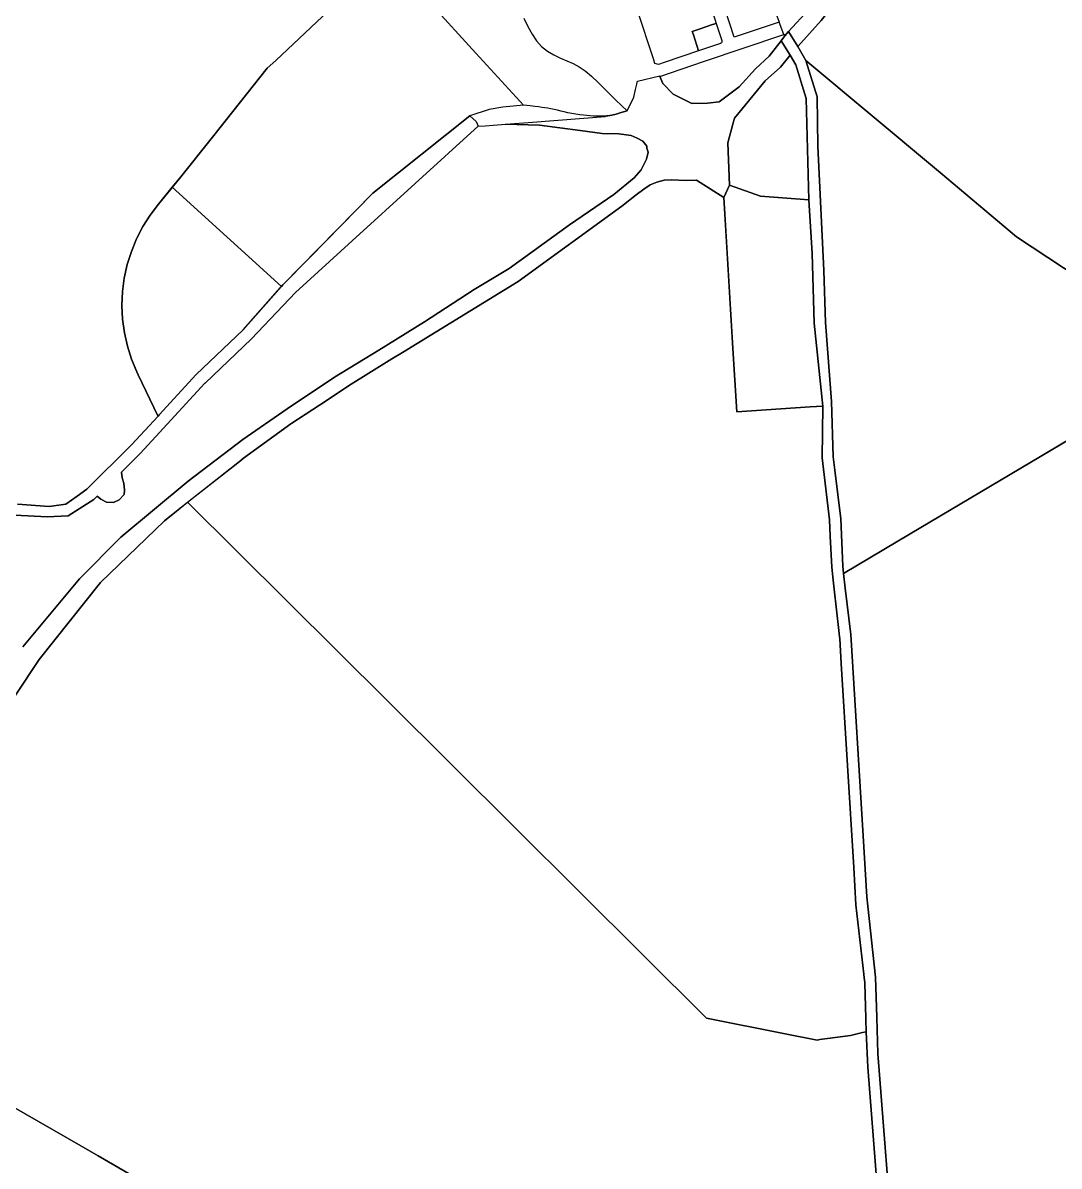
# Model space of a CAD drawing. Header units: metres. Extents: x 3 to 1005126, y 39 to 4383651.
# Drawn here: x 478581 to 479338, y 4370949 to 4371785 of the extents above; entities that cross this region are included whole.
import ezdxf

# ---------------------------------------------------------------- set-up
doc = ezdxf.new("R2010")
doc.units = ezdxf.units.M
doc.header["$MEASUREMENT"] = 0
doc.layers.add('TM_Llucmajor', color=7, linetype='Continuous')

msp = doc.modelspace()

# ---------------------------------------------------------------- linework, layer by layer
at = {"layer": 'TM_Llucmajor', "linetype": 'Continuous', "flags": 128}
for points in [[(479364.41, 4371591.14), (479307.16, 4371628.89), (479251.72, 4371675.61), (479153.2, 4371757.95), (479147.21, 4371767.98), (479164.26, 4371787.07), (479179.78, 4371806.78), (479197.45, 4371828.13), (479211.27, 4371845.04), (479222.62, 4371861.81), (479228.67, 4371873.66), (479247.09, 4371897.14), (479269.59, 4371928.25), (479286.53, 4371953.49), (479310.13, 4372000.26), (479326.88, 4372035.5), (479338.26, 4372068.99), (479344.7, 4372085.29)], [(478846.53, 4371834.41), (478765.63, 4371757.75), (478759.15, 4371752.29), (478719.31, 4371701.77), (478695.02, 4371671.65), (478679.78, 4371652.75), (478673.68, 4371644.78), (478668.3, 4371636.3), (478663.93, 4371627.93), (478663.67, 4371627.39), (478659.84, 4371618.1), (478656.84, 4371608.53), (478654.68, 4371598.72), (478653.39, 4371588.76), (478652.96, 4371578.73), (478653.41, 4371568.7), (478654.74, 4371558.75), (478656.93, 4371548.94), (478659.96, 4371539.37), (478663.82, 4371530.1), (478664.9, 4371527.86), (478679.3, 4371497.95), (478679.37, 4371497.78), (478659.86, 4371476.63), (478627.27, 4371444.26), (478620.23, 4371439.09), (478611.81, 4371433.36), (478599.64, 4371431.51), (478576.52, 4371433.29)], [(478946.79, 4371788.94), (478949.9, 4371782.79), (478952.93, 4371777.19), (478956.1, 4371772.25), (478959.75, 4371768.05), (478964.09, 4371764.64), (478968.88, 4371761.88), (478973.76, 4371759.6), (478978.44, 4371757.59), (478982.93, 4371755.56), (478987.31, 4371753.21), (478991.69, 4371750.22), (478996.3, 4371746.44), (479001.37, 4371741.69), (479007.17, 4371735.83), (479014.13, 4371728.88), (479022.41, 4371721.15), (479018.15, 4371719.75), (479014.46, 4371718.68), (479011.19, 4371717.9), (479008.26, 4371717.4), (479007.39, 4371717.31), (479005.57, 4371717.13), (479002.99, 4371717.01), (479000.44, 4371717.01), (478997.92, 4371717.1), (478995.45, 4371717.27), (478993.04, 4371717.51), (478990.58, 4371717.81), (478987.93, 4371718.19), (478985.02, 4371718.63), (478981.99, 4371719.13), (478979.06, 4371719.69), (478976.38, 4371720.29), (478973.89, 4371720.91), (478971.49, 4371721.49), (478969.08, 4371722.02), (478966.7, 4371722.49), (478964.43, 4371722.89), (478962.29, 4371723.25), (478960.13, 4371723.59), (478957.78, 4371723.92), (478955.02, 4371724.28), (478951.47, 4371724.68), (478946.71, 4371725.12), (478911.91, 4371763.18), (478878.88, 4371799.29)], [(479155.46, 4371795.06), (479140.46, 4371779.1), (479137.89, 4371775.84), (479137.08, 4371776.93), (479133.74, 4371785.82)], [(479209.68, 4370877.6), (479198.41, 4371021.55), (479197.39, 4371047.33), (479197.04, 4371056.2), (479197.01, 4371057.29), (479196.34, 4371083.02), (479196.35, 4371083.29), (479195.86, 4371086.91), (479195.5, 4371089.55), (479189.81, 4371140.33), (479188.18, 4371167.44), (479179.06, 4371316.74), (479177.93, 4371335.15), (479177.8, 4371336.31), (479177.29, 4371340.9), (479173.9, 4371371.19), (479173.17, 4371377.67), (479172.05, 4371387.34), (479170.96, 4371409.92), (479170.44, 4371421.93), (479164.99, 4371467.29), (479165.62, 4371505.08), (479159.31, 4371565.66), (479157.83, 4371616.64), (479155.32, 4371656.05), (479153.32, 4371730), (479145.81, 4371754.77), (479141.68, 4371761.66), (479135.14, 4371772.34), (479137.89, 4371775.84), (479140.46, 4371779.1), (479147.21, 4371767.98), (479153.2, 4371757.95), (479161.52, 4371731.27), (479162.03, 4371695.23), (479166.41, 4371604.29), (479167.52, 4371566.09), (479171.88, 4371508.31), (479173.2, 4371467.92), (479174.35, 4371458.25), (479178.63, 4371422.6), (479180.13, 4371387.92), (479180.76, 4371382.56), (479182.03, 4371371.77), (479186, 4371337.97), (479195, 4371190.6), (479197.71, 4371146.16), (479198.46, 4371139.25), (479204.03, 4371087.34), (479205.01, 4371057.82), (479205.88, 4371031.35), (479217.86, 4370878.43)], [(478580.47, 4371328.94), (478621.97, 4371378.78), (478652.17, 4371409.22), (478701.51, 4371450.22), (478741.5, 4371480.58), (478773.75, 4371502.99), (478808.51, 4371526.09), (478840.75, 4371545.99), (478874.17, 4371566.61), (478910.56, 4371590.42), (478936.12, 4371605.71), (478980.24, 4371637.54), (479012.73, 4371659.82), (479027.71, 4371671.94), (479032.74, 4371677.77), (479036.63, 4371685.66), (479037.89, 4371690.69), (479036.86, 4371693.78), (479036.86, 4371695.15), (479033.89, 4371698.81), (479029.77, 4371701.1), (479025.4, 4371702.91), (479016.4, 4371704.23), (479004.1, 4371704.56), (478988.19, 4371706.54), (478958.34, 4371710.49), (478933.55, 4371711.28), (478953.28, 4371712.8), (479006.37, 4371716.9), (479007.39, 4371717.31), (479008.26, 4371717.4), (479011.19, 4371717.9), (479014.46, 4371718.68), (479018.15, 4371719.75), (479022.41, 4371721.15), (479027.26, 4371731), (479027.26, 4371731), (479028.63, 4371736.68), (479029.54, 4371740.43), (479030.12, 4371742.84), (479046.25, 4371746.71), (479046.47, 4371746.18), (479048.62, 4371740.93), (479056.18, 4371733.14), (479069.79, 4371726.42), (479081.31, 4371726.61), (479089.76, 4371727.73), (479104.49, 4371738.48), (479116.45, 4371751.74), (479126.26, 4371761.05), (479135.14, 4371772.34), (479141.68, 4371761.66), (479134.73, 4371753.04), (479123.48, 4371742.89), (479100.94, 4371715.73), (479099.75, 4371711.23), (479096.16, 4371697.56), (479097.38, 4371666.75), (479093.27, 4371657.61), (479073.13, 4371670.37), (479065.67, 4371670.19), (479054.58, 4371670.45), (479049.55, 4371670.22), (479044.29, 4371668.85), (479039.26, 4371666.79), (479034.57, 4371663.83), (479029.08, 4371659.48), (479018.69, 4371651.23), (478942.65, 4371596.12), (478858.23, 4371544.36), (478850.34, 4371539.53), (478818.69, 4371519.86), (478802.22, 4371509), (478777.13, 4371492.44), (478776.51, 4371492.05), (478741.99, 4371466.92), (478739.82, 4371465.34), (478692.86, 4371428.3), (478684.08, 4371421), (478637.19, 4371376.08), (478592.51, 4371319.61), (478557.64, 4371267.57)], [(478576.52, 4371433.29), (478599.64, 4371431.51), (478611.81, 4371433.36), (478620.23, 4371439.09), (478627.27, 4371444.26), (478659.86, 4371476.63), (478679.37, 4371497.78), (478680.24, 4371498.72), (478707.37, 4371528.16), (478741.61, 4371560.78), (478770.55, 4371593.69), (478836.37, 4371660.72), (478907.32, 4371717.37), (478912.01, 4371713.17), (478913.48, 4371709.72), (478821.35, 4371625.84), (478779.84, 4371588.06), (478747.7, 4371554.35), (478713.73, 4371521.9), (478713.6, 4371521.77), (478677.76, 4371482.83), (478666.36, 4371470.42), (478666.27, 4371470.32), (478652.67, 4371456.78), (478653.25, 4371452.55), (478654.34, 4371448.77), (478654.84, 4371443.57), (478654.59, 4371440.38), (478650.99, 4371436.52), (478646.88, 4371434.51), (478641.59, 4371434.84), (478637.48, 4371436.86), (478634.95, 4371439.14), (478632.47, 4371436.67), (478613.59, 4371424.76), (478598.34, 4371424.02), (478598.23, 4371424.03), (478574.51, 4371425.35)], [(478574.51, 4371425.35), (478598.23, 4371424.03), (478598.34, 4371424.02), (478613.59, 4371424.76), (478632.47, 4371436.67), (478634.95, 4371439.14), (478637.48, 4371436.86), (478641.59, 4371434.84), (478646.88, 4371434.51), (478650.99, 4371436.52), (478654.59, 4371440.38), (478654.84, 4371443.57), (478654.34, 4371448.77), (478653.25, 4371452.55), (478652.67, 4371456.78), (478666.27, 4371470.32), (478666.36, 4371470.42), (478677.76, 4371482.83), (478713.6, 4371521.77), (478713.73, 4371521.9), (478747.7, 4371554.35), (478779.84, 4371588.06), (478821.35, 4371625.84), (478913.48, 4371709.72), (478918.69, 4371710.13), (478933.55, 4371711.28), (478958.34, 4371710.49), (478988.19, 4371706.54), (479004.1, 4371704.56), (479016.4, 4371704.23), (479025.4, 4371702.91), (479029.77, 4371701.1), (479033.89, 4371698.81), (479036.86, 4371695.15), (479036.86, 4371693.78), (479037.89, 4371690.69), (479036.63, 4371685.66), (479032.74, 4371677.77), (479027.71, 4371671.94), (479012.73, 4371659.82), (478980.24, 4371637.54), (478936.12, 4371605.71), (478910.56, 4371590.42), (478874.17, 4371566.61), (478840.75, 4371545.99), (478808.51, 4371526.09), (478773.75, 4371502.99), (478741.5, 4371480.58), (478701.51, 4371450.22), (478652.17, 4371409.22), (478621.97, 4371378.78), (478580.47, 4371328.94)], [(479217.86, 4370878.43), (479205.88, 4371031.35), (479205.01, 4371057.82), (479204.03, 4371087.34), (479198.46, 4371139.25), (479198.46, 4371139.25), (479197.71, 4371146.16), (479195, 4371190.6), (479186, 4371337.97), (479182.03, 4371371.77), (479180.76, 4371382.56), (479229.51, 4371411.57), (479324.78, 4371468.27), (479369.09, 4371494.63)], [(478557.64, 4371267.57), (478592.51, 4371319.61), (478637.19, 4371376.08), (478684.08, 4371421), (478692.86, 4371428.3), (478700.96, 4371434.69), (478847.14, 4371289.34), (479080.51, 4371057.3), (479080.59, 4371057.28), (479138.13, 4371045.92), (479161.47, 4371041.31), (479163.48, 4371041.59), (479185.79, 4371044.71), (479194.66, 4371046.71), (479197.39, 4371047.33), (479198.41, 4371021.55), (479209.68, 4370877.6)], [(478317.82, 4370919.83), (478363.9, 4370964.91), (478408.32, 4371008.37), (478429.84, 4371031.65), (478448.66, 4371059.11), (478448.28, 4371059.33), (478449.54, 4371062.79), (478450.15, 4371063.74), (478541.3, 4371010.66), (478622.8, 4370964), (478635.57, 4370956.69), (478725.04, 4370904.68)], [(478725.04, 4370904.68), (478635.57, 4370956.69), (478622.8, 4370964), (478541.3, 4371010.66)]]:
    msp.add_lwpolyline(points, dxfattribs=at)
for points in [[(479147.21, 4371767.98), (479140.46, 4371779.1), (479155.46, 4371795.06), (479201.46, 4371851.79), (479212.76, 4371868.57), (479220.27, 4371878.53), (479228.61, 4371873.6), (479228.64, 4371873.59), (479222.62, 4371861.81), (479211.27, 4371845.04), (479197.45, 4371828.13), (479179.78, 4371806.78), (479171.87, 4371796.74), (479164.26, 4371787.07), (479147.21, 4371767.98)], [(478765.63, 4371757.75), (478846.53, 4371834.41), (478878.88, 4371799.29), (478911.91, 4371763.18), (478946.71, 4371725.12), (478931.63, 4371723.71), (478921.48, 4371722.04), (478907.32, 4371717.37), (478836.37, 4371660.72), (478790.33, 4371613.83), (478770.55, 4371593.69), (478769.57, 4371592.57), (478689.82, 4371665.2), (478695.02, 4371671.65), (478719.31, 4371701.77), (478759.15, 4371752.29), (478765.63, 4371757.75)], [(479029.91, 4371795.25), (479024.66, 4371811.35), (479030.53, 4371813.32), (479051.94, 4371820.45), (479073.81, 4371827.73), (479074.38, 4371825.94), (479079.25, 4371810.8), (479084.25, 4371795.25), (479086.53, 4371788.16), (479087.6, 4371784.95), (479084.99, 4371784.09), (479075.04, 4371780.77), (479070.03, 4371779.11), (479070.87, 4371776.57), (479074.7, 4371764.9), (479049.65, 4371756.41), (479045.34, 4371754.91), (479042.79, 4371755.68), (479041.71, 4371759.04), (479029.91, 4371795.25)], [(479094.05, 4371795.25), (479094.04, 4371795.29), (479096.99, 4371796.27), (479112.93, 4371801.47), (479126.22, 4371805.82), (479130.19, 4371795.25), (479133.74, 4371785.82), (479100.85, 4371774.95), (479094.05, 4371795.25)], [(479070.87, 4371776.57), (479070.03, 4371779.11), (479075.04, 4371780.77), (479084.99, 4371784.09), (479087.6, 4371784.95), (479089.5, 4371778.97), (479091.81, 4371772.39), (479091.83, 4371771.81), (479091.67, 4371771.32), (479091.38, 4371770.82), (479090.75, 4371770.34), (479074.7, 4371764.9), (479070.87, 4371776.57)], [(479137.08, 4371776.93), (479137.89, 4371775.84), (479135.14, 4371772.34), (479126.26, 4371761.05), (479116.45, 4371751.74), (479104.49, 4371738.48), (479089.76, 4371727.73), (479081.31, 4371726.61), (479069.79, 4371726.42), (479056.18, 4371733.14), (479048.62, 4371740.93), (479046.47, 4371746.18), (479078.26, 4371757.11), (479137.08, 4371776.93)], [(479097.38, 4371666.75), (479096.16, 4371697.56), (479099.75, 4371711.23), (479100.94, 4371715.73), (479123.48, 4371742.89), (479134.73, 4371753.04), (479141.68, 4371761.66), (479145.81, 4371754.77), (479153.32, 4371730), (479155.32, 4371656.05), (479119.94, 4371658.71), (479097.38, 4371666.75)], [(479431.41, 4371564.99), (479441.21, 4371563.06), (479473.43, 4371556.73), (479470.74, 4371555.12), (479469.5, 4371554.38), (479324.78, 4371468.27), (479229.51, 4371411.57), (479180.76, 4371382.56), (479180.13, 4371387.92), (479178.63, 4371422.6), (479174.35, 4371458.25), (479173.2, 4371467.92), (479171.88, 4371508.31), (479167.52, 4371566.09), (479166.41, 4371604.29), (479162.03, 4371695.23), (479161.52, 4371731.27), (479153.2, 4371757.95), (479198.76, 4371719.87), (479251.72, 4371675.61), (479307.16, 4371628.89), (479364.41, 4371591.14), (479431.41, 4371564.99)], [(478769.57, 4371592.57), (478741.61, 4371560.78), (478707.37, 4371528.16), (478680.24, 4371498.72), (478679.37, 4371497.78), (478679.3, 4371497.95), (478664.9, 4371527.86), (478663.82, 4371530.1), (478663.08, 4371531.87), (478659.96, 4371539.37), (478656.93, 4371548.94), (478654.74, 4371558.75), (478653.41, 4371568.7), (478652.96, 4371578.73), (478653.39, 4371588.76), (478654.68, 4371598.72), (478656.84, 4371608.53), (478659.84, 4371618.1), (478663.67, 4371627.39), (478663.93, 4371627.93), (478668.3, 4371636.3), (478673.68, 4371644.78), (478679.78, 4371652.75), (478689.82, 4371665.2), (478769.57, 4371592.57)], [(479177.8, 4371336.31), (479177.93, 4371335.15), (479179.06, 4371316.74), (479188.18, 4371167.44), (479189.81, 4371140.33), (479195.5, 4371089.55), (479195.86, 4371086.91), (479196.35, 4371083.29), (479196.34, 4371083.02), (479197.01, 4371057.29), (479197.04, 4371056.2), (479197.39, 4371047.33), (479194.66, 4371046.71), (479185.79, 4371044.71), (479163.48, 4371041.59), (479161.47, 4371041.31), (479138.13, 4371045.92), (479080.59, 4371057.28), (479080.51, 4371057.3), (478847.14, 4371289.34), (478700.96, 4371434.69), (478739.82, 4371465.34), (478741.99, 4371466.92), (478776.51, 4371492.05), (478777.13, 4371492.44), (478802.22, 4371509), (478818.69, 4371519.86), (478850.34, 4371539.53), (478858.23, 4371544.36), (478942.65, 4371596.12), (479018.69, 4371651.23), (479029.08, 4371659.48), (479034.57, 4371663.83), (479039.26, 4371666.79), (479044.29, 4371668.85), (479049.55, 4371670.22), (479054.58, 4371670.45), (479065.67, 4371670.19), (479073.13, 4371670.37), (479093.27, 4371657.61), (479099.87, 4371547.23), (479102.66, 4371500.75), (479156.43, 4371504.45), (479165.62, 4371505.08), (479164.99, 4371467.29), (479170.44, 4371421.93), (479170.96, 4371409.92), (479172.05, 4371387.34), (479173.17, 4371377.67), (479173.9, 4371371.19), (479177.29, 4371340.9), (479177.8, 4371336.31)], [(479099.87, 4371547.23), (479095.19, 4371625.45), (479093.27, 4371657.61), (479097.38, 4371666.75), (479119.94, 4371658.71), (479155.32, 4371656.05), (479157.83, 4371616.64), (479159.31, 4371565.66), (479165.62, 4371505.08), (479156.43, 4371504.45), (479102.66, 4371500.75), (479099.87, 4371547.23)]]:
    msp.add_lwpolyline(points, close=True, dxfattribs=at)

doc.saveas('drawing.dxf')
